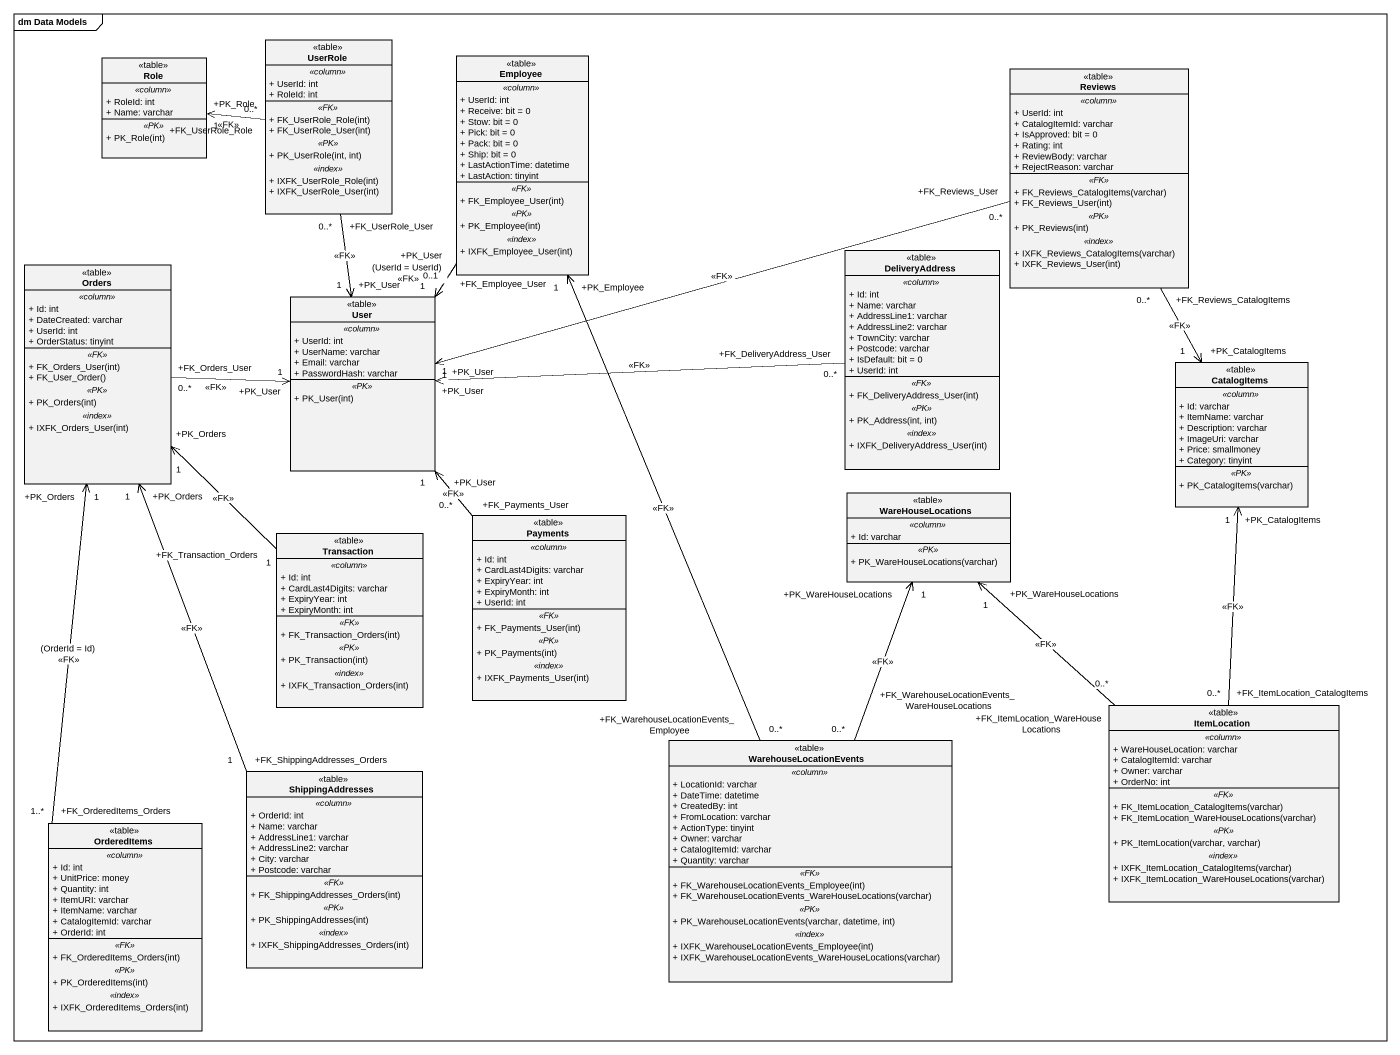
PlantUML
@startuml
mainframe dm Data Models
hide circle
hide empty members
skinparam classAttributeIconSize 0
class Role <<table>> {
  .. <<column>> ..
  + RoleId: int
  + Name: varchar
  .. <<PK>> ..
  + PK_Role(int)
}
class UserRole <<table>> {
  .. <<column>> ..
  + UserId: int
  + RoleId: int
  .. <<FK>> ..
  + FK_UserRole_Role(int)
  + FK_UserRole_User(int)
  .. <<PK>> ..
  + PK_UserRole(int, int)
  .. <<index>> ..
  + IXFK_UserRole_Role(int)
  + IXFK_UserRole_User(int)
}
class Employee <<table>> {
  .. <<column>> ..
  + UserId: int
  + Receive: bit = 0
  + Stow: bit = 0
  + Pick: bit = 0
  + Pack: bit = 0
  + Ship: bit = 0
  + LastActionTime: datetime
  + LastAction: tinyint
  .. <<FK>> ..
  + FK_Employee_User(int)
  .. <<PK>> ..
  + PK_Employee(int)
  .. <<index>> ..
  + IXFK_Employee_User(int)
}
class Reviews <<table>> {
  .. <<column>> ..
  + UserId: int
  + CatalogItemId: varchar
  + IsApproved: bit = 0
  + Rating: int
  + ReviewBody: varchar
  + RejectReason: varchar
  .. <<FK>> ..
  + FK_Reviews_CatalogItems(varchar)
  + FK_Reviews_User(int)
  .. <<PK>> ..
  + PK_Reviews(int)
  .. <<index>> ..
  + IXFK_Reviews_CatalogItems(varchar)
  + IXFK_Reviews_User(int)
}
class DeliveryAddress <<table>> {
  .. <<column>> ..
  + Id: int
  + Name: varchar
  + AddressLine1: varchar
  + AddressLine2: varchar
  + TownCity: varchar
  + Postcode: varchar
  + IsDefault: bit = 0
  + UserId: int
  .. <<FK>> ..
  + FK_DeliveryAddress_User(int)
  .. <<PK>> ..
  + PK_Address(int, int)
  .. <<index>> ..
  + IXFK_DeliveryAddress_User(int)
}
class Orders <<table>> {
  .. <<column>> ..
  + Id: int
  + DateCreated: varchar
  + UserId: int
  + OrderStatus: tinyint
  .. <<FK>> ..
  + FK_Orders_User(int)
  + FK_User_Order()
  .. <<PK>> ..
  + PK_Orders(int)
  .. <<index>> ..
  + IXFK_Orders_User(int)
}
class User <<table>> {
  .. <<column>> ..
  + UserId: int
  + UserName: varchar
  + Email: varchar
  + PasswordHash: varchar
  .. <<PK>> ..
  + PK_User(int)
}
class CatalogItems <<table>> {
  .. <<column>> ..
  + Id: varchar
  + ItemName: varchar
  + Description: varchar
  + ImageUri: varchar
  + Price: smallmoney
  + Category: tinyint
  .. <<PK>> ..
  + PK_CatalogItems(varchar)
}
class Payments <<table>> {
  .. <<column>> ..
  + Id: int
  + CardLast4Digits: varchar
  + ExpiryYear: int
  + ExpiryMonth: int
  + UserId: int
  .. <<FK>> ..
  + FK_Payments_User(int)
  .. <<PK>> ..
  + PK_Payments(int)
  .. <<index>> ..
  + IXFK_Payments_User(int)
}
class WareHouseLocations <<table>> {
  .. <<column>> ..
  + Id: varchar
  .. <<PK>> ..
  + PK_WareHouseLocations(varchar)
}
class Transaction <<table>> {
  .. <<column>> ..
  + Id: int
  + CardLast4Digits: varchar
  + ExpiryYear: int
  + ExpiryMonth: int
  .. <<FK>> ..
  + FK_Transaction_Orders(int)
  .. <<PK>> ..
  + PK_Transaction(int)
  .. <<index>> ..
  + IXFK_Transaction_Orders(int)
}
class ItemLocation <<table>> {
  .. <<column>> ..
  + WareHouseLocation: varchar
  + CatalogItemId: varchar
  + Owner: varchar
  + OrderNo: int
  .. <<FK>> ..
  + FK_ItemLocation_CatalogItems(varchar)
  + FK_ItemLocation_WareHouseLocations(varchar)
  .. <<PK>> ..
  + PK_ItemLocation(varchar, varchar)
  .. <<index>> ..
  + IXFK_ItemLocation_CatalogItems(varchar)
  + IXFK_ItemLocation_WareHouseLocations(varchar)
}
class WarehouseLocationEvents <<table>> {
  .. <<column>> ..
  + LocationId: varchar
  + DateTime: datetime
  + CreatedBy: int
  + FromLocation: varchar
  + ActionType: tinyint
  + Owner: varchar
  + CatalogItemId: varchar
  + Quantity: varchar
  .. <<FK>> ..
  + FK_WarehouseLocationEvents_Employee(int)
  + FK_WarehouseLocationEvents_WareHouseLocations(varchar)
  .. <<PK>> ..
  + PK_WarehouseLocationEvents(varchar, datetime, int)
  .. <<index>> ..
  + IXFK_WarehouseLocationEvents_Employee(int)
  + IXFK_WarehouseLocationEvents_WareHouseLocations(varchar)
}
class ShippingAddresses <<table>> {
  .. <<column>> ..
  + OrderId: int
  + Name: varchar
  + AddressLine1: varchar
  + AddressLine2: varchar
  + City: varchar
  + Postcode: varchar
  .. <<FK>> ..
  + FK_ShippingAddresses_Orders(int)
  .. <<PK>> ..
  + PK_ShippingAddresses(int)
  .. <<index>> ..
  + IXFK_ShippingAddresses_Orders(int)
}
class OrderedItems <<table>> {
  .. <<column>> ..
  + Id: int
  + UnitPrice: money
  + Quantity: int
  + ItemURI: varchar
  + ItemName: varchar
  + CatalogItemId: varchar
  + OrderId: int
  .. <<FK>> ..
  + FK_OrderedItems_Orders(int)
  .. <<PK>> ..
  + PK_OrderedItems(int)
  .. <<index>> ..
  + IXFK_OrderedItems_Orders(int)
}
UserRole "+FK_UserRole_Role\n0..*" -left-> "+PK_Role\n1" Role : <<FK>>
UserRole "+FK_UserRole_User\n0..*" --> "+PK_User\n1" User : <<FK>>
Employee "+FK_Employee_User\n0..1" --> "+PK_User\n1" User : (UserId = UserId)\n<<FK>>
Reviews "+FK_Reviews_User\n0..*" -left-> "+PK_User\n1" User : <<FK>>
Reviews "+FK_Reviews_CatalogItems\n0..*" --> "+PK_CatalogItems\n1" CatalogItems : <<FK>>
DeliveryAddress "+FK_DeliveryAddress_User\n0..*" -left-> "+PK_User\n1" User : <<FK>>
Orders "+FK_Orders_User\n0..*" -right-> "+PK_User\n1" User : <<FK>>
Payments "+FK_Payments_User\n0..*" -up-> "+PK_User\n1" User : <<FK>>
Transaction "+FK_Transaction_Orders\n1" -up-> "+PK_Orders\n1" Orders : <<FK>>
ItemLocation "+FK_ItemLocation_CatalogItems\n0..*" -up-> "+PK_CatalogItems\n1" CatalogItems : <<FK>>
ItemLocation "+FK_ItemLocation_WareHouseLocations\n0..*" -up-> "+PK_WareHouseLocations\n1" WareHouseLocations : <<FK>>
WarehouseLocationEvents "+FK_WarehouseLocationEvents_Employee\n0..*" -up-> "+PK_Employee\n1" Employee : <<FK>>
WarehouseLocationEvents "+FK_WarehouseLocationEvents_WareHouseLocations\n0..*" -up-> "+PK_WareHouseLocations\n1" WareHouseLocations : <<FK>>
ShippingAddresses "+FK_ShippingAddresses_Orders\n1" -up-> "+PK_Orders\n1" Orders : <<FK>>
OrderedItems "+FK_OrderedItems_Orders\n1..*" -up-> "+PK_Orders\n1" Orders : (OrderId = Id)\n<<FK>>
@enduml
